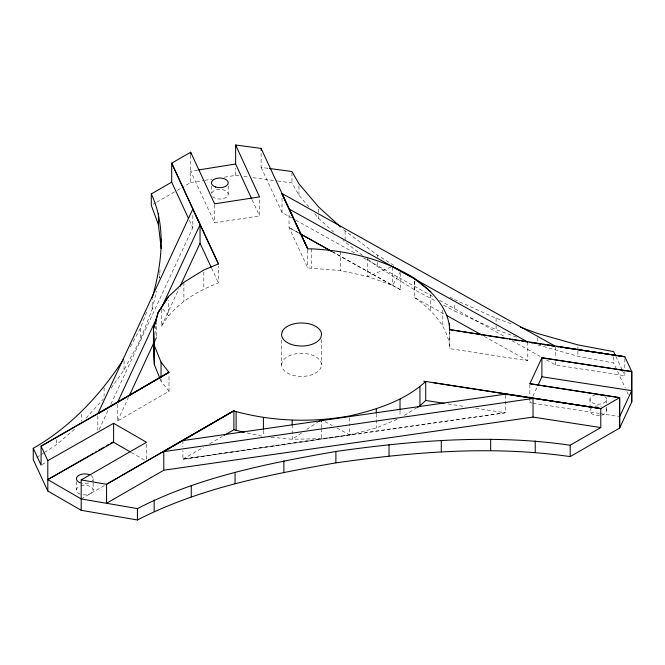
<?xml version="1.0" encoding="UTF-8"?>
<svg xmlns="http://www.w3.org/2000/svg" width="665" height="665" viewBox="0 0 665 665"><rect width="100%" height="100%" fill="white"/><g stroke="black" fill="none" stroke-linecap="round" stroke-linejoin="round"><path stroke-width="0.5" stroke-dasharray="3.33 2.49" d="M111.13 388.185L124.022 369.94L140.265 339.923L152.194 309.242L152.194 298.884M117.547 404.47L117.547 421.003L169.001 391.294L169.001 374.312M190.664 155.219L190.664 182.592L183.507 186.724M110.897 404.229L192.825 227.696L192.825 213.224M161.57 309.616L161.57 326.158C173.814 304.911 196.059 291.469 218.453 282.908L218.453 265.925M224.379 177.181L235.618 175.385L235.626 168.137M321.336 428.709L321.336 438.701L182.925 459.183L182.925 450.912M321.336 427.711L321.336 421.718M400.746 273.323L400.746 289.857L392.491 285.393L392.491 266.416L367.72 276.499L340.43 270.572L307.745 267.904L289.034 227.571L289.034 212.069M527.794 342.084L527.794 360.696L449.781 348.626L449.781 329.641M516.456 337.097L496.09 329.624L454.411 310.962L454.411 302.675M160.032 269.907L159.425 278.053L159.351 273.889M154.895 334.57L155.776 326.349M281.561 364.877L282.243 361.885A19.992 11.546 0 0 1 301.553 353.331L306.723 353.722A19.992 11.546 0 0 1 321.544 364.877L320.863 367.861A19.992 11.546 0 0 1 301.553 376.415L296.374 376.024A19.992 11.546 0 0 1 281.561 364.877L281.561 339.566M152.194 309.242L156.491 291.137M155.327 341.394L156.657 336.739L156.657 322.267M130.423 346.723L140.265 328.535L147.347 310.314M99.127 429.582L108.279 409.856M117.547 421.003L128.411 397.595M155.352 339.549L156.657 336.739M161.57 326.158L179.06 288.477M531.9 403.032L529.855 402.716L531.152 399.931M532.873 396.232L537.17 386.964M367.72 257.521L367.72 276.499L392.491 285.393L400.746 271.254M86.084 418.061L103.399 398.9M44.364 452.533L56.326 444.843L75.785 428.11M301.619 432.932L292.193 439.249L270.605 437.196M306.765 429.482L317.912 422.017M36.666 457.478L40.091 455.284M40.939 454.735L43.508 453.089M404.345 415.45L416.49 407.969M153.091 204.288L155.776 202.734M156.666 202.218L176.35 190.855M177.247 190.34L182.609 187.239M41.962 464.644L46.4 462.084M81.221 498.933L104.472 485.517M505.25 395.218L505.25 412.782L182.925 459.183L203.482 447.312M209.741 443.705L222.251 436.481M182.925 459.183L349.748 434.877L376.307 427.928L398.119 418.9M197.813 170.065L190.664 171.213L214.62 222.841L259.541 215.892L259.541 196.898M190.664 182.592L203.947 180.464M204.97 180.298L212.118 179.151M261.096 153.399L261.096 167.389L268.303 168.345M235.618 175.385L239.716 175.926M243.814 176.474L248.934 177.156M253.032 177.705L276.598 180.838M277.621 180.98L291.96 182.892L298.942 195.227L308.776 206.807M546.522 359.94L555.583 364.994L624.851 375.708L624.851 369.715M532.923 403.19L599.256 413.447M600.279 413.605L618.649 416.448M448.152 403.946L465.483 406.631M475.683 408.21L505.25 412.782L321.336 438.701L292.193 439.249L292.193 426.265M537.786 344.927L577.902 356.282L613.687 363.032L625.3 388.052M247.239 432.99L262.401 436.29M454.411 299.566L496.09 318.236L511.609 323.93M449.856 297.147L452.591 298.602M367.496 259.117L377.446 266.524L414.345 289.657L436.198 301.278M443.488 305.152L454.411 310.962M325.002 421.676L332.334 425.583M336.914 428.027L349.748 434.877L349.748 426.88M261.096 167.389L282.026 212.476L291.985 218.029M295.609 220.049L355.393 253.382M363.547 257.929L432.391 296.307M439.632 300.347L504.851 336.706M512.1 340.746L540.18 356.407M332.276 251.686L400.746 289.857M414.652 281.079L414.652 297.612L443.621 313.764M484.353 336.473L527.794 360.696M332.217 251.711L392.491 285.393M131.379 452.533L145.602 460.745M343.606 229.691L377.446 255.136L395.018 266.15M362.525 255.418L342.849 240.398M414.652 297.612C431.552 309.666 448.551 326.789 449.781 348.626M314.678 213.756L318.61 218.386L333.755 232.143M162.825 309.009L168.486 315.551L168.486 300.563M160.307 379.324L161.038 381.153L169.001 391.294M615.832 356.265L621.85 369.225M622.274 370.156L624.851 375.708M627.02 391.76L628.309 394.545M189.375 220.256L192.825 227.696M211.603 268.153L218.453 282.908M252.151 199.849L259.541 215.892M624.851 358.726L624.851 368.718M613.687 356.814L613.687 363.032M606.63 399.914L606.63 403.015M606.63 407.155L606.63 411.294M589.988 398.892L589.988 410.272M577.902 346.964L577.902 350.073M577.902 351.103L577.902 356.282M555.583 346.39L555.583 357.753M555.583 361.893L555.583 364.994M537.786 337.679L537.786 343.896M529.855 384.719L529.855 396.714M529.855 397.72L529.855 402.716M496.09 318.236L496.09 324.445M496.09 325.484L496.09 329.624M449.424 330.339L449.424 342.325M442.799 309.94L442.799 325.925M430.762 294.612L430.762 310.588M414.345 281.37L414.345 289.657M400.014 411.128L400.014 416.124M377.446 255.136L377.446 257.205M377.446 262.384L377.446 266.524M376.307 413.938L376.307 427.928M349.748 417.894L349.748 425.883M345.118 231.071L345.118 240.389M340.43 251.586L340.43 270.572M321.544 339.566L321.544 364.877M318.61 209.068L318.61 215.277M318.61 216.316L318.61 218.386M311.652 248.843L311.652 267.829M307.745 249.924L307.745 267.904M298.942 185.909L298.942 195.227M291.96 172.534L291.96 182.892M282.026 198.004L282.026 212.476M263.415 430.513L263.415 435.508M228.203 185.942L228.203 194.222M214.62 204.853L214.62 222.841M211.47 185.951L211.47 193.191M203.831 271.977L203.831 288.959M183.889 282.268L183.889 301.253M182.925 440.579L182.925 446.78M161.038 379.15L161.038 381.153M146.491 444.262L146.491 459.257M140.265 328.535L140.265 339.923M124.022 360.621L124.022 369.94M104.089 387.778L104.089 396.066M97.822 415.858L97.822 430.33M93.133 478.916L93.133 482.017M93.133 483.056L93.133 490.296M81.238 414.104L81.238 421.352M76.409 481.618L76.409 489.897M56.326 439.665L56.326 444.843M605.956 408.825A8.371 4.83 0 0 1 601.7 415.201M599.606 415.559A8.371 4.83 0 0 1 591.168 413.298A8.371 4.83 0 0 1 591.542 407.936M594.917 406.365A8.371 4.83 0 0 1 601.318 406.273M80.889 485.816A8.371 4.83 0 0 1 93.108 489.664A8.371 4.83 0 0 1 82.277 494.71M80.29 494.178A8.371 4.83 0 0 1 79.102 486.539M211.753 192.975A8.371 4.83 0 0 1 224.022 190.04A8.371 4.83 0 0 1 225.759 197.638A8.371 4.83 0 0 1 212.592 196.641M604.817 396.365A8.371 4.83 0 0 1 602.98 403.414A8.371 4.83 0 0 1 590.986 401.735A8.371 4.83 0 0 1 594.917 394.985M90.922 475.442A8.371 4.83 0 0 1 91.837 481.302M88.653 482.998A8.371 4.83 0 0 1 82.277 483.33M298.942 233.099L289.034 227.571L298.926 233.107"/><path stroke-width="1" d="M137.439 519.988L137.439 508.592C199.051 476.838 268.161 463.372 335.892 451.46C413.314 440.562 492.424 433.879 570.188 445.234L600.786 427.562L600.786 408.576L619.672 397.612L529.855 383.722L541.9 357.778L631.75 371.585L631.75 401.959L619.63 428.077L570.188 456.622C492.424 445.276 413.314 451.959 335.892 462.857C268.161 474.768 199.051 488.226 137.439 519.988L81.188 510.296L47.797 491.011L33.25 459.681L33.25 448.285C70.424 427.046 100.34 395.118 123.441 359.374M85.344 457.944L47.797 479.623L81.221 498.933L106.55 503.272L163.781 470.23L163.781 451.635L233.872 410.787L236.117 411.593C273.107 421.535 312.101 422.74 349.748 415.891C376.847 409.64 404.835 400.629 425.716 381.502L600.786 408.576L433.597 382.716M190.664 154.222L190.664 152.219L171.686 163.174L171.686 182.16L188.511 218.403M179.932 286.59L200.049 243.257L200.049 224.654L171.686 163.174L218.453 263.93L203.831 269.982L183.889 282.268L168.486 296.565L158.212 312.326L153.465 328.942L153.465 347.92L154.413 364.753L159.941 378.418M251.719 198.91L235.626 163.989L235.643 145.012L261.096 148.403L307.745 248.918L311.652 248.843C347.296 250.73 383.24 258.826 413.78 277.928C430.937 290.189 448.534 307.371 449.781 329.641L507.528 338.859M283.897 472.233L283.897 460.837M321.336 421.718L321.336 419.723L323.173 420.696M389.033 455.966L389.033 444.577M413.78 278.303L400.746 271.254L413.78 278.303L430.762 291.611M417.354 407.429L419.956 405.825L425.716 400.48L425.716 381.502L423.713 381.186M535.234 452.366L535.234 440.97M619.672 397.612L619.63 428.077L619.63 397.703L529.855 383.722M81.188 510.296L81.188 479.922L146.491 442.267L113.607 423.281L47.797 460.645L47.797 491.011M449.781 329.641L624.851 356.723L631.75 371.585L631.75 401.959M171.686 182.16L151.304 193.922C166.566 226.632 161.861 264.246 152.194 297.845M153.906 343.813L153.465 347.92L153.997 346.058M156.325 321.212L156.549 319.158M153.465 328.942L154.413 345.767L154.413 364.753L153.465 328.942L158.212 312.326L168.486 296.565M156.657 318.136L117.547 402.4L169.001 372.317L161.038 362.167L154.413 345.767M200.049 224.654L161.57 307.554L158.212 312.326M129.284 395.725L154.056 342.359M538.027 385.11L541.9 376.772L541.9 357.778L631.75 371.585M619.672 416.606L631.708 390.663L541.9 376.772M318.768 421.444L321.336 419.723M81.188 479.922L106.55 484.295L233.872 410.787L233.872 429.773L224.038 435.442M116.658 402.915L98.719 413.273L169.001 372.317L41.08 446.173L41.08 465.151L33.25 448.285M87.132 456.913L88.919 455.882M90.706 454.843L93.391 453.297M95.178 452.267L96.965 451.236M98.752 450.205L104.114 447.104M106.799 445.558L108.586 444.519M110.373 443.488L112.161 442.458M233.872 410.787L106.55 484.295L106.55 503.272L137.439 508.592M47.797 479.623L113.607 442.267L130.49 452.017M198.835 169.899L235.626 163.989M182.925 440.579L505.25 394.179L600.786 408.576M163.781 451.635L533.031 398.476L533.031 417.08L600.786 427.562M163.781 470.23L533.031 417.08M269.325 168.486L291.96 171.495L298.942 183.831L318.61 206.99L340.571 226.94M556.597 346.54L558.633 346.839M560.67 347.147L562.706 347.454M564.751 347.753L566.788 348.061M568.824 348.36L575.957 349.424M577.993 349.732L624.851 356.723L556.397 346.399M529.839 342.4L536.988 343.473M539.032 343.78L541.077 344.088M543.122 344.395L554.361 346.091M530.77 342.55L532.756 342.857M534.743 343.165L536.721 343.473M538.708 343.78L540.695 344.088M542.682 344.387L545.657 344.852M547.644 345.16L549.623 345.468M551.609 345.775L553.596 346.083M425.716 400.48L444.07 403.314M509.556 339.183L519.689 340.796M521.717 341.12L523.737 341.444M525.766 341.768L527.794 342.084L414.652 279.009L413.78 277.928M233.872 429.773L244.205 432.333M520.329 327.13L537.786 333.539L577.902 344.894L613.687 351.635L615.399 355.343M554.677 345.883L282.026 193.49M399.84 270.746L289.034 208.968L307.745 248.918L282.026 193.864L288.618 208.079M331.378 251.179L299.84 233.598L331.311 251.204M446.331 315.276L481.635 334.961M392.491 266.416L399.914 270.771M113.058 441.942L113.607 442.267L113.607 423.281M218.453 263.93L192.825 209.093L97.822 413.788L41.08 446.173L47.797 460.645M190.664 152.219L214.62 203.847L259.541 196.898L235.643 145.012M200.049 243.257L211.171 267.23M161.221 248.511L158.436 224.828L151.304 205.319L151.304 193.922M570.188 445.234L570.188 456.622M490.662 439.224L490.662 450.621M449.424 323.348L449.424 330.339M441.294 440.446L441.294 451.834M419.956 386.847L419.956 405.825M400.014 399.141L400.014 410.13M376.307 408.95L376.307 412.94M335.892 451.46L335.892 462.857M292.193 420.272L292.193 425.268M263.415 417.529L263.415 429.515M261.096 148.403L261.096 150.406M236.117 411.593L236.117 430.579M235.061 472.35L235.061 483.738M191.254 485.55L191.254 496.938M161.462 239.176L161.462 242.284M161.038 362.167L161.038 377.155M158.436 213.44L158.436 224.828M154.164 499.922L154.164 511.319M597.012 394.628A8.371 4.83 0 0 1 601.318 394.894M80.29 482.798A8.371 4.83 0 0 1 77.697 476.132A8.371 4.83 0 0 1 89.251 474.635M282.243 331.519L281.561 334.503A19.992 11.546 0 0 0 296.374 345.65L301.553 346.049A19.992 11.546 0 0 0 320.863 337.496L321.544 334.503A19.992 11.546 0 0 0 306.723 323.356L301.553 322.966A19.992 11.546 0 0 0 282.243 331.519M215.651 187.031A8.371 4.83 0 0 0 228.203 182.842A8.371 4.83 0 0 0 215.651 178.661A8.371 4.83 0 0 0 215.651 187.031"/></g></svg>
